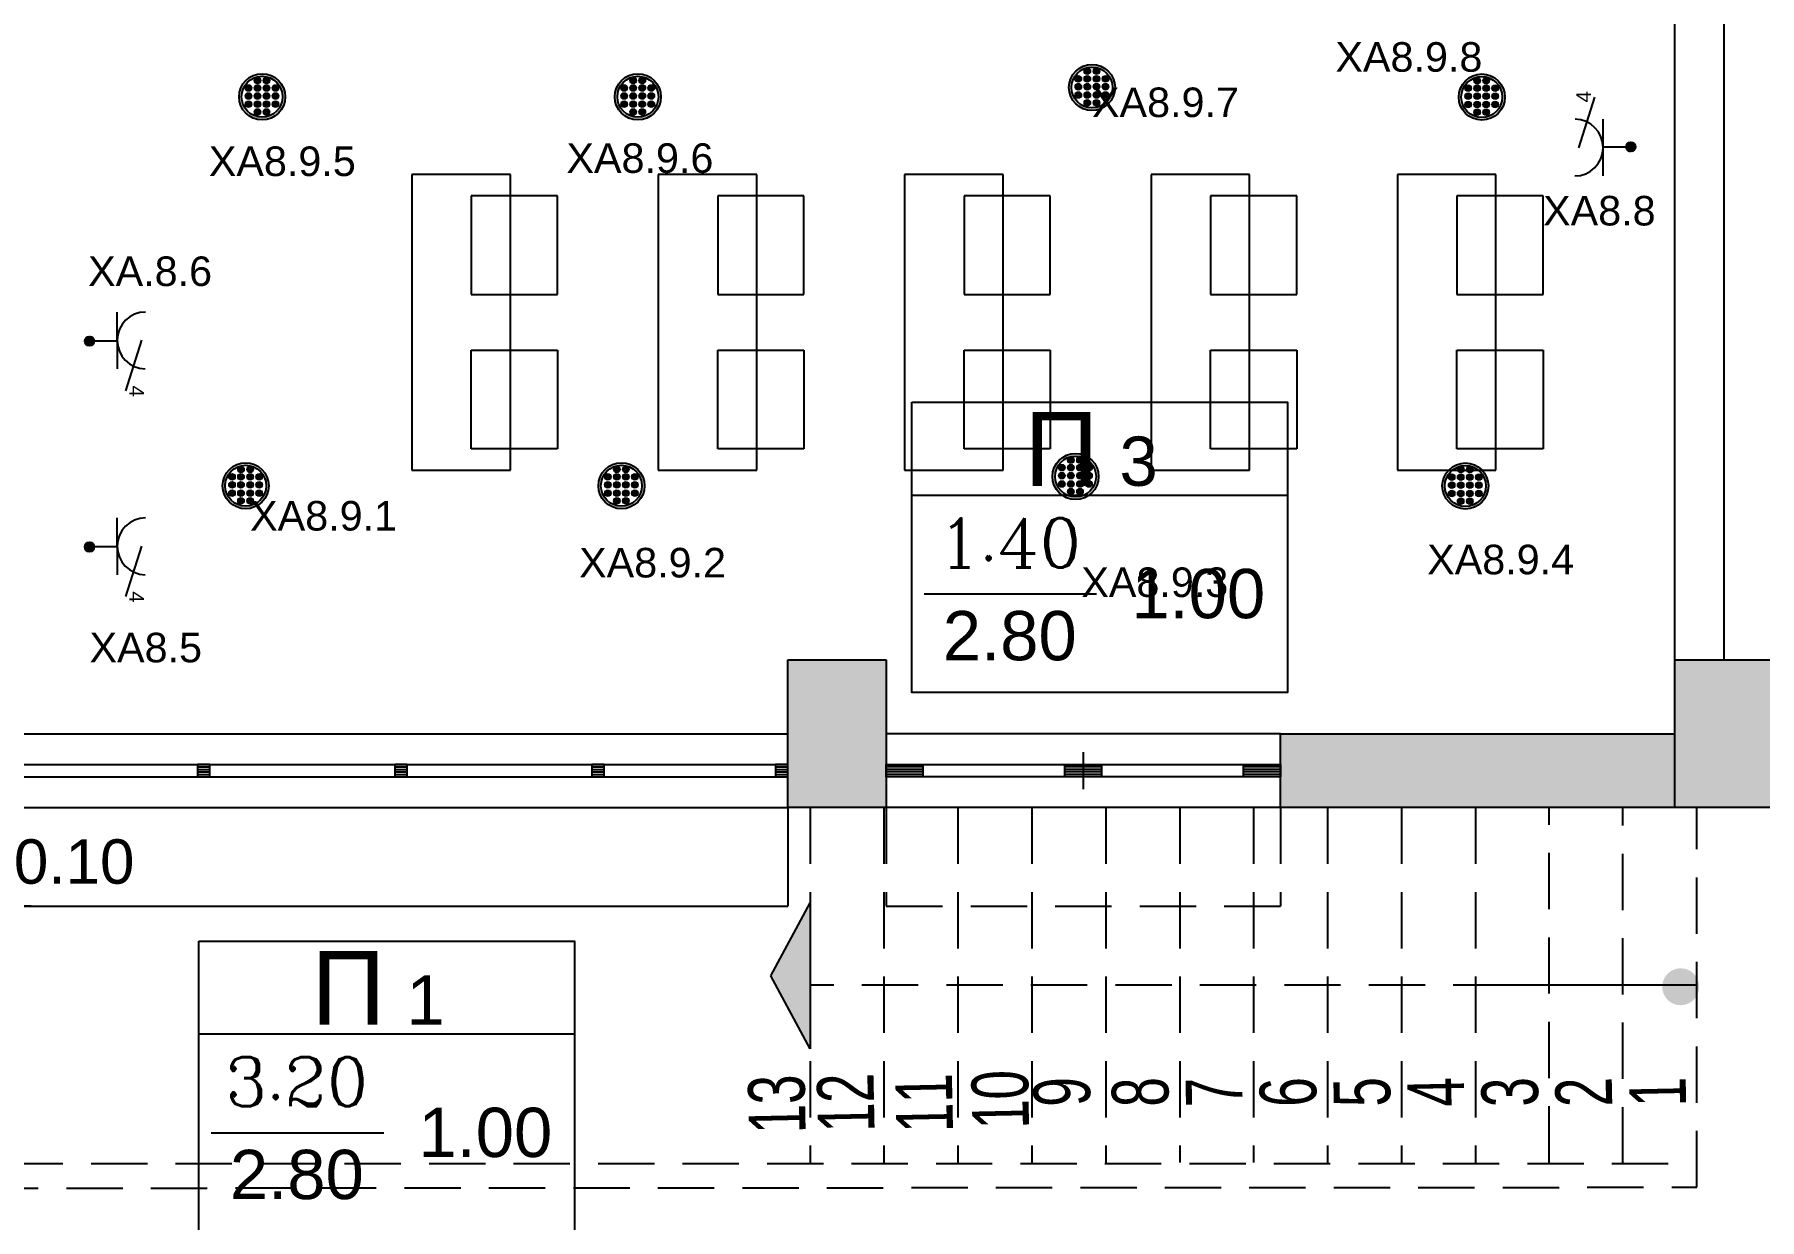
# Model space of a CAD drawing. Header units: metres. Extents: x 0 to 132, y -109 to 310.
# Drawn here: x 41.13 to 48.13, y 91.63 to 96.44 of the extents above; entities that cross this region are included whole.
import ezdxf

# ---------------------------------------------------------------- set-up
doc = ezdxf.new("R2010")
doc.units = ezdxf.units.M
doc.header["$LTSCALE"] = 0.036
doc.linetypes.add('HIDDEN', pattern=[9.525, 6.35, -3.175])
doc.layers.get('0').update_dxf_attribs({"color": 252})
doc.layers.get('Defpoints').update_dxf_attribs({"color": 252})
for name, color, linetype in [('arxitektonika', 254, 'Continuous'), ('DIMBLK', 252, 'Continuous'), ('electext', 20, 'Continuous'), ('Epipla', 252, 'Continuous'), ('HLEK-SYMBOL', 3, 'Continuous'), ('HLEK_FL001_SYMBOLS', 230, 'Continuous'), ('mihanologika text', 20, 'Continuous'), ('Parathira', 252, 'Continuous')]:
    doc.layers.add(name, color=color, linetype=linetype)
doc.styles.add('COMU-C', font='ugcompl.shx', dxfattribs={"width": 0.7})
doc.styles.add('COMU-N', font='arial.ttf')
doc.styles.get("Standard").update_dxf_attribs({"font": 'arial.ttf'})
doc.dimstyles.new('CADWDOT', dxfattribs={"dimscale": 0.1, "dimtxt": 1.8, "dimasz": 0.08, "dimexe": 2, "dimexo": 0, "dimgap": 0.09, "dimtad": 0, "dimrnd": 0.001, "dimzin": 0, "dimdsep": 46, "dimtxsty": 'Standard', "dimblk1": 'ARTDIM', "dimblk2": 'ARTDIM', "dimsah": 1, "dimcen": 0.09, "dimdle": 0.05, "dimse1": 1, "dimse2": 1, "dimadec": 0, "dimazin": 0, "dimtfac": 1, "dimtmove": 0, "dimatfit": 3, "dimldrblk": 'ARTDIM', "dimfxl": 2, "dimtvp": 0.9999, "dimtolj": 1, "dimtzin": 0, "dimarcsym": 0})

# ---------------------------------------------------------------- blocks, each defined once
blk = doc.blocks.new('A$C11F247D9')
at = {"layer": 'Parathira'}
for p, q in [((-0.15, -1.6), (-0.15, 0)), ((-0.15, 0), (-0.1, 0)), ((-0.14, 0), (-0.14, -0.15)), ((-0.13, 0), (-0.13, -0.15)), ((-0.12, 0), (-0.12, -0.15)), ((-0.11, 0), (-0.11, -0.15)), ((-0.1, 0), (-0.1, -1.6)), ((-0.1, -0.15), (-0.15, -0.15)), ((-0.1, -0.725), (-0.15, -0.725)), ((-0.14, -0.725), (-0.14, -0.875)), ((-0.13, -0.725), (-0.13, -0.875)), ((-0.12, -0.725), (-0.12, -0.875)), ((-0.11, -0.725), (-0.11, -0.875)), ((-0.05, -0.8), (-0.2, -0.8)), ((-0.1, -0.875), (-0.15, -0.875)), ((-0.1, -1.45), (-0.15, -1.45)), ((-0.14, -1.45), (-0.14, -1.6)), ((-0.13, -1.45), (-0.13, -1.6)), ((-0.12, -1.45), (-0.12, -1.6)), ((-0.11, -1.45), (-0.11, -1.6)), ((-0.1, -1.6), (-0.15, -1.6))]:
    blk.add_line(p, q, dxfattribs=at)
blk = doc.blocks.new('ARTDIM')
at = {"layer": 'DIMBLK'}
for p, q in [((0, -24.9975), (0, 24.9975)), ((-24.9975, 0), (24.9975, 0))]:
    blk.add_line(p, q, dxfattribs=at)
blk.add_circle((0, 0), 8.25, dxfattribs=at)
blk = doc.blocks.new('*D523')
at = {"layer": 'arxitektonika', "color": 0, "lineweight": -2}
blk.add_line((47.9962, 96.7664), (54.8602, 96.7664), dxfattribs=at)
at = {"layer": 'Defpoints', "color": 0, "transparency": 16777216}
for p in [(54.8682, 96.7664), (47.9882, 93.9054), (54.8682, 93.9054)]:
    blk.add_point(p, dxfattribs=at)
at = {"layer": 'arxitektonika', "color": 0, "lineweight": -2, "xscale": 0.008, "yscale": 0.008, "zscale": 0.008, "rotation": 180}
blk.add_blockref('ARTDIM', (47.9882, 96.7664), dxfattribs=at)
at = {"layer": 'arxitektonika', "color": 0, "lineweight": -2, "xscale": 0.008, "yscale": 0.008, "zscale": 0.008}
blk.add_blockref('ARTDIM', (54.8682, 96.7664), dxfattribs=at)
at = {"layer": 'arxitektonika', "color": 0, "insert": (51.4282, 96.9464), "char_height": 0.18, "attachment_point": 5}
blk.add_mtext('\\A1;{\\Fcomplex.shx;6.95}', dxfattribs=at)
blk = doc.blocks.new('*D534')
at = {"layer": 'arxitektonika', "color": 0, "lineweight": -2}
for p, q in [((40.9262, 92.9054), (41.0102, 92.9054)), ((41.0182, 92.9054), (41.5585, 92.9054))]:
    blk.add_line(p, q, dxfattribs=at)
at = {"layer": 'Defpoints', "color": 0, "transparency": 16777216}
for p in [(41.0182, 92.9054), (40.9182, 92.5554), (41.0182, 92.6054)]:
    blk.add_point(p, dxfattribs=at)
at = {"layer": 'arxitektonika', "color": 0, "lineweight": -2, "xscale": 0.008, "yscale": 0.008, "zscale": 0.008, "rotation": 180}
blk.add_blockref('ARTDIM', (40.9182, 92.9054), dxfattribs=at)
at = {"layer": 'arxitektonika', "color": 0, "lineweight": -2, "xscale": 0.008, "yscale": 0.008, "zscale": 0.008}
blk.add_blockref('ARTDIM', (41.0182, 92.9054), dxfattribs=at)
at = {"layer": 'arxitektonika', "color": 0, "insert": (41.2923, 93.0854), "char_height": 0.18, "attachment_point": 5}
blk.add_mtext('\\A1;0.10', dxfattribs=at)
blk = doc.blocks.new('*D535')
at = {"layer": 'arxitektonika', "color": 0, "lineweight": -2}
blk.add_line((40.9262, 91.2874), (47.8699, 91.2874), dxfattribs=at)
at = {"layer": 'Defpoints', "color": 0, "transparency": 16777216}
for p in [(40.9182, 91.8054), (47.8779, 91.8054), (47.8779, 91.2874)]:
    blk.add_point(p, dxfattribs=at)
at = {"layer": 'arxitektonika', "color": 0, "lineweight": -2, "xscale": 0.008, "yscale": 0.008, "zscale": 0.008, "rotation": 180}
blk.add_blockref('ARTDIM', (40.9182, 91.2874), dxfattribs=at)
at = {"layer": 'arxitektonika', "color": 0, "lineweight": -2, "xscale": 0.008, "yscale": 0.008, "zscale": 0.008}
blk.add_blockref('ARTDIM', (47.8779, 91.2874), dxfattribs=at)
at = {"layer": 'arxitektonika', "color": 0, "insert": (44.398, 91.4674), "char_height": 0.18, "attachment_point": 5}
blk.add_mtext('\\A1;{\\Fcomplex.shx;6.95}', dxfattribs=at)
blk = doc.blocks.new('A$C5883325D')
at = {"layer": 'Epipla'}
for p, q in [((1.1745, -1.3258), (0.7745, -1.3258)), ((0.7745, -1.3258), (0.7745, -2.5258)), ((1.1745, -2.5258), (1.1745, -1.3258)), ((1.9027, -1.3048), (1.9027, -2.5048)), ((2.3027, -1.3048), (1.9027, -1.3048)), ((2.3027, -2.5048), (2.3027, -1.3048)), ((2.9027, -1.3048), (2.9027, -2.5048)), ((3.3027, -1.3048), (2.9027, -1.3048)), ((3.3027, -2.5048), (3.3027, -1.3048)), ((3.9027, -1.3048), (3.9027, -2.5048)), ((4.3027, -1.3048), (3.9027, -1.3048)), ((4.3027, -2.5048), (4.3027, -1.3048)), ((4.9027, -1.3048), (4.9027, -2.5048)), ((5.3027, -1.3048), (4.9027, -1.3048)), ((5.3027, -2.5048), (5.3027, -1.3048)), ((6.3027, -1.3048), (5.9027, -1.3048)), ((5.9027, -1.3048), (5.9027, -2.5048)), ((6.3027, -2.5048), (6.3027, -1.3048)), ((2.144, -1.3918), (2.144, -1.7918)), ((2.494, -1.3918), (2.144, -1.3918)), ((2.494, -1.7918), (2.494, -1.3918)), ((3.144, -1.3918), (3.144, -1.7918)), ((3.494, -1.3918), (3.144, -1.3918)), ((3.494, -1.7918), (3.494, -1.3918)), ((4.144, -1.3918), (4.144, -1.7918)), ((4.494, -1.3918), (4.144, -1.3918)), ((4.494, -1.7918), (4.494, -1.3918)), ((5.144, -1.3918), (5.144, -1.7918)), ((5.494, -1.3918), (5.144, -1.3918)), ((5.494, -1.7918), (5.494, -1.3918)), ((6.494, -1.3918), (6.144, -1.3918)), ((6.144, -1.3918), (6.144, -1.7918)), ((6.494, -1.7918), (6.494, -1.3918)), ((0.9333, -1.6784), (0.5833, -1.6784)), ((0.5833, -1.6784), (0.5833, -2.0784)), ((0.9333, -2.0784), (0.9333, -1.6784)), ((2.144, -1.7918), (2.494, -1.7918)), ((3.144, -1.7918), (3.494, -1.7918)), ((4.144, -1.7918), (4.494, -1.7918)), ((5.144, -1.7918), (5.494, -1.7918)), ((6.144, -1.7918), (6.494, -1.7918)), ((2.144, -2.0179), (2.494, -2.0179)), ((2.144, -2.4179), (2.144, -2.0179)), ((2.494, -2.0179), (2.494, -2.4179)), ((3.144, -2.0179), (3.494, -2.0179)), ((3.144, -2.4179), (3.144, -2.0179)), ((3.494, -2.0179), (3.494, -2.4179)), ((4.144, -2.0179), (4.494, -2.0179)), ((4.144, -2.4179), (4.144, -2.0179)), ((4.494, -2.0179), (4.494, -2.4179)), ((5.144, -2.0179), (5.494, -2.0179)), ((5.144, -2.4179), (5.144, -2.0179)), ((5.494, -2.0179), (5.494, -2.4179)), ((6.144, -2.4179), (6.144, -2.0179)), ((6.144, -2.0179), (6.494, -2.0179)), ((6.494, -2.0179), (6.494, -2.4179)), ((0.5833, -2.0784), (0.9333, -2.0784)), ((2.494, -2.4179), (2.144, -2.4179)), ((3.494, -2.4179), (3.144, -2.4179)), ((4.494, -2.4179), (4.144, -2.4179)), ((5.494, -2.4179), (5.144, -2.4179)), ((6.494, -2.4179), (6.144, -2.4179)), ((1.9027, -2.5048), (2.3027, -2.5048)), ((2.9027, -2.5048), (3.3027, -2.5048)), ((3.9027, -2.5048), (4.3027, -2.5048)), ((4.9027, -2.5048), (5.3027, -2.5048)), ((5.9027, -2.5048), (6.3027, -2.5048)), ((0.7745, -2.5258), (1.1745, -2.5258)), ((2.3027, -3.2048), (1.9027, -3.2048)), ((1.9027, -3.2048), (1.9027, -4.4048)), ((2.3027, -4.4048), (2.3027, -3.2048)), ((3.3027, -3.2048), (2.9027, -3.2048)), ((2.9027, -3.2048), (2.9027, -4.4048)), ((3.3027, -4.4048), (3.3027, -3.2048)), ((4.3027, -3.2048), (3.9027, -3.2048)), ((3.9027, -3.2048), (3.9027, -4.4048)), ((4.3027, -4.4048), (4.3027, -3.2048)), ((5.3027, -3.2048), (4.9027, -3.2048)), ((4.9027, -3.2048), (4.9027, -4.4048)), ((5.3027, -4.4048), (5.3027, -3.2048)), ((5.9027, -3.2048), (5.9027, -4.4048)), ((6.3027, -3.2048), (5.9027, -3.2048)), ((6.3027, -4.4048), (6.3027, -3.2048)), ((2.494, -3.2918), (2.144, -3.2918)), ((2.144, -3.2918), (2.144, -3.6918)), ((2.494, -3.6918), (2.494, -3.2918)), ((3.494, -3.2918), (3.144, -3.2918)), ((3.144, -3.2918), (3.144, -3.6918)), ((3.494, -3.6918), (3.494, -3.2918)), ((4.494, -3.2918), (4.144, -3.2918)), ((4.144, -3.2918), (4.144, -3.6918)), ((4.494, -3.6918), (4.494, -3.2918)), ((5.494, -3.2918), (5.144, -3.2918)), ((5.144, -3.2918), (5.144, -3.6918)), ((5.494, -3.6918), (5.494, -3.2918)), ((6.144, -3.2918), (6.144, -3.6918)), ((6.494, -3.2918), (6.144, -3.2918)), ((6.494, -3.6918), (6.494, -3.2918)), ((2.144, -3.6918), (2.494, -3.6918)), ((3.144, -3.6918), (3.494, -3.6918)), ((4.144, -3.6918), (4.494, -3.6918)), ((5.144, -3.6918), (5.494, -3.6918)), ((6.144, -3.6918), (6.494, -3.6918)), ((2.144, -4.3179), (2.144, -3.9179)), ((2.144, -3.9179), (2.494, -3.9179)), ((2.494, -3.9179), (2.494, -4.3179)), ((3.144, -4.3179), (3.144, -3.9179)), ((3.144, -3.9179), (3.494, -3.9179)), ((3.494, -3.9179), (3.494, -4.3179)), ((4.144, -4.3179), (4.144, -3.9179)), ((4.144, -3.9179), (4.494, -3.9179)), ((4.494, -3.9179), (4.494, -4.3179)), ((5.144, -4.3179), (5.144, -3.9179)), ((5.144, -3.9179), (5.494, -3.9179)), ((5.494, -3.9179), (5.494, -4.3179)), ((6.144, -3.9179), (6.494, -3.9179)), ((6.144, -4.3179), (6.144, -3.9179)), ((6.494, -3.9179), (6.494, -4.3179)), ((2.494, -4.3179), (2.144, -4.3179)), ((3.494, -4.3179), (3.144, -4.3179)), ((4.494, -4.3179), (4.144, -4.3179)), ((5.494, -4.3179), (5.144, -4.3179)), ((6.494, -4.3179), (6.144, -4.3179)), ((1.9027, -4.4048), (2.3027, -4.4048)), ((2.9027, -4.4048), (3.3027, -4.4048)), ((3.9027, -4.4048), (4.3027, -4.4048)), ((4.9027, -4.4048), (5.3027, -4.4048)), ((5.9027, -4.4048), (6.3027, -4.4048)), ((2.3027, -5.1048), (1.9027, -5.1048)), ((1.9027, -5.1048), (1.9027, -6.3048)), ((2.3027, -6.3048), (2.3027, -5.1048)), ((3.3027, -5.1048), (2.9027, -5.1048)), ((2.9027, -5.1048), (2.9027, -6.3048)), ((3.3027, -6.3048), (3.3027, -5.1048)), ((4.3027, -5.1048), (3.9027, -5.1048)), ((3.9027, -5.1048), (3.9027, -6.3048)), ((4.3027, -6.3048), (4.3027, -5.1048)), ((5.3027, -5.1048), (4.9027, -5.1048)), ((4.9027, -5.1048), (4.9027, -6.3048)), ((5.3027, -6.3048), (5.3027, -5.1048)), ((5.9027, -5.1048), (5.9027, -6.3048)), ((6.3027, -5.1048), (5.9027, -5.1048)), ((6.3027, -6.3048), (6.3027, -5.1048)), ((2.494, -5.1918), (2.144, -5.1918)), ((2.144, -5.1918), (2.144, -5.5918)), ((2.494, -5.5918), (2.494, -5.1918)), ((3.494, -5.1918), (3.144, -5.1918)), ((3.144, -5.1918), (3.144, -5.5918)), ((3.494, -5.5918), (3.494, -5.1918)), ((4.494, -5.1918), (4.144, -5.1918)), ((4.144, -5.1918), (4.144, -5.5918)), ((4.494, -5.5918), (4.494, -5.1918)), ((5.494, -5.1918), (5.144, -5.1918)), ((5.144, -5.1918), (5.144, -5.5918)), ((5.494, -5.5918), (5.494, -5.1918)), ((6.144, -5.1918), (6.144, -5.5918)), ((6.494, -5.1918), (6.144, -5.1918)), ((6.494, -5.5918), (6.494, -5.1918)), ((2.144, -5.5918), (2.494, -5.5918)), ((3.144, -5.5918), (3.494, -5.5918)), ((4.144, -5.5918), (4.494, -5.5918)), ((5.144, -5.5918), (5.494, -5.5918)), ((6.144, -5.5918), (6.494, -5.5918)), ((2.144, -6.2179), (2.144, -5.8179)), ((2.144, -5.8179), (2.494, -5.8179)), ((2.494, -5.8179), (2.494, -6.2179)), ((3.144, -6.2179), (3.144, -5.8179)), ((3.144, -5.8179), (3.494, -5.8179)), ((3.494, -5.8179), (3.494, -6.2179)), ((4.144, -6.2179), (4.144, -5.8179)), ((4.144, -5.8179), (4.494, -5.8179)), ((4.494, -5.8179), (4.494, -6.2179)), ((5.144, -6.2179), (5.144, -5.8179)), ((5.144, -5.8179), (5.494, -5.8179)), ((5.494, -5.8179), (5.494, -6.2179)), ((6.144, -5.8179), (6.494, -5.8179)), ((6.144, -6.2179), (6.144, -5.8179)), ((6.494, -5.8179), (6.494, -6.2179)), ((2.494, -6.2179), (2.144, -6.2179)), ((3.494, -6.2179), (3.144, -6.2179)), ((4.494, -6.2179), (4.144, -6.2179)), ((5.494, -6.2179), (5.144, -6.2179)), ((6.494, -6.2179), (6.144, -6.2179)), ((1.9027, -6.3048), (2.3027, -6.3048)), ((2.9027, -6.3048), (3.3027, -6.3048)), ((3.9027, -6.3048), (4.3027, -6.3048)), ((4.9027, -6.3048), (5.3027, -6.3048)), ((5.9027, -6.3048), (6.3027, -6.3048))]:
    blk.add_line(p, q, dxfattribs=at)
blk = doc.blocks.new('gJ6_a14')
at = {"linetype": 'Continuous'}
for p, q in [((-0.1176, 0.1119), (0.113, 0.1119)), ((0, 0.1119), (0, 0))]:
    blk.add_line(p, q, dxfattribs=at)
blk.add_arc((-0.0023, 0.2279), 0.1153, 180, 358.95657, dxfattribs=at)
blk = doc.blocks.new('*X789')
at = {"color": 0}
for p, q in [((15.598, 2.587), (15.737, 2.727)), ((15.598, 2.622), (15.702, 2.727)), ((15.605, 2.559), (15.765, 2.719)), ((15.617, 2.536), (15.789, 2.707)), ((15.633, 2.516), (15.808, 2.691)), ((15.649, 2.691), (15.658, 2.7)), ((15.662, 2.705), (15.671, 2.714)), ((15.676, 2.718), (15.678, 2.721)), ((15.68, 2.687), (15.689, 2.696)), ((15.693, 2.7), (15.702, 2.709)), ((15.707, 2.714), (15.715, 2.722)), ((15.711, 2.683), (15.72, 2.691)), ((15.72, 2.727), (15.721, 2.728)), ((15.724, 2.696), (15.733, 2.705)), ((15.738, 2.709), (15.746, 2.718)), ((15.751, 2.722), (15.752, 2.724)), ((15.755, 2.691), (15.764, 2.7)), ((15.768, 2.705), (15.777, 2.714)), ((15.786, 2.687), (15.795, 2.696)), ((15.601, 2.607), (15.609, 2.616)), ((15.604, 2.646), (15.605, 2.647)), ((15.605, 2.577), (15.614, 2.585)), ((15.609, 2.652), (15.618, 2.66)), ((15.611, 2.547), (15.618, 2.554)), ((15.614, 2.621), (15.623, 2.63)), ((15.618, 2.59), (15.627, 2.599)), ((15.623, 2.665), (15.631, 2.674)), ((15.623, 2.559), (15.631, 2.568)), ((15.627, 2.634), (15.636, 2.643)), ((15.627, 2.528), (15.636, 2.537)), ((15.631, 2.603), (15.64, 2.612)), ((15.636, 2.678), (15.645, 2.687)), ((15.636, 2.572), (15.645, 2.581)), ((15.64, 2.647), (15.649, 2.656)), ((15.64, 2.541), (15.649, 2.55)), ((15.645, 2.616), (15.654, 2.625)), ((15.645, 2.51), (15.654, 2.519)), ((15.649, 2.585), (15.658, 2.594)), ((15.653, 2.501), (15.824, 2.672)), ((15.654, 2.66), (15.662, 2.669)), ((15.654, 2.554), (15.662, 2.563)), ((15.658, 2.63), (15.667, 2.638)), ((15.658, 2.523), (15.667, 2.532)), ((15.662, 2.599), (15.671, 2.607)), ((15.664, 2.494), (15.671, 2.501)), ((15.667, 2.674), (15.676, 2.683)), ((15.667, 2.568), (15.676, 2.577)), ((15.671, 2.643), (15.68, 2.652)), ((15.671, 2.537), (15.68, 2.546)), ((15.676, 2.489), (15.836, 2.648)), ((15.676, 2.612), (15.685, 2.621)), ((15.676, 2.506), (15.685, 2.515)), ((15.68, 2.581), (15.689, 2.59)), ((15.685, 2.656), (15.693, 2.665)), ((15.685, 2.55), (15.693, 2.559)), ((15.689, 2.625), (15.698, 2.634)), ((15.689, 2.519), (15.698, 2.528)), ((15.693, 2.594), (15.702, 2.603)), ((15.693, 2.488), (15.702, 2.497)), ((15.698, 2.669), (15.707, 2.678)), ((15.698, 2.563), (15.707, 2.572)), ((15.702, 2.638), (15.711, 2.647)), ((15.702, 2.532), (15.711, 2.541)), ((15.705, 2.482), (15.843, 2.62)), ((15.707, 2.607), (15.715, 2.616)), ((15.707, 2.501), (15.715, 2.51)), ((15.711, 2.577), (15.72, 2.585)), ((15.715, 2.652), (15.724, 2.66)), ((15.715, 2.546), (15.724, 2.554)), ((15.72, 2.621), (15.729, 2.63)), ((15.72, 2.515), (15.729, 2.523)), ((15.724, 2.59), (15.733, 2.599)), ((15.724, 2.484), (15.733, 2.493)), ((15.729, 2.665), (15.738, 2.674)), ((15.729, 2.559), (15.738, 2.568)), ((15.733, 2.634), (15.742, 2.643)), ((15.733, 2.528), (15.742, 2.537)), ((15.738, 2.603), (15.746, 2.612)), ((15.738, 2.497), (15.746, 2.506)), ((15.741, 2.482), (15.842, 2.584)), ((15.742, 2.678), (15.751, 2.687)), ((15.742, 2.572), (15.751, 2.581)), ((15.746, 2.647), (15.755, 2.656)), ((15.746, 2.541), (15.755, 2.55)), ((15.751, 2.616), (15.76, 2.625)), ((15.751, 2.51), (15.76, 2.519)), ((15.755, 2.585), (15.764, 2.594)), ((15.76, 2.66), (15.768, 2.669)), ((15.76, 2.554), (15.768, 2.563)), ((15.764, 2.63), (15.773, 2.638)), ((15.764, 2.523), (15.773, 2.532)), ((15.768, 2.599), (15.777, 2.607)), ((15.768, 2.493), (15.777, 2.501)), ((15.773, 2.674), (15.782, 2.683)), ((15.773, 2.568), (15.782, 2.577)), ((15.777, 2.643), (15.786, 2.652)), ((15.777, 2.537), (15.786, 2.546)), ((15.782, 2.612), (15.791, 2.621)), ((15.782, 2.506), (15.791, 2.515)), ((15.786, 2.581), (15.795, 2.59)), ((15.791, 2.656), (15.799, 2.665)), ((15.791, 2.55), (15.799, 2.559)), ((15.795, 2.625), (15.804, 2.634)), ((15.795, 2.519), (15.804, 2.528)), ((15.799, 2.594), (15.808, 2.603)), ((15.804, 2.669), (15.813, 2.678)), ((15.804, 2.563), (15.813, 2.572)), ((15.808, 2.638), (15.817, 2.647)), ((15.808, 2.532), (15.817, 2.541)), ((15.813, 2.607), (15.822, 2.616)), ((15.817, 2.577), (15.826, 2.585)), ((15.822, 2.652), (15.83, 2.66)), ((15.822, 2.546), (15.83, 2.554)), ((15.826, 2.621), (15.835, 2.63)), ((15.83, 2.59), (15.839, 2.599)), ((15.835, 2.559), (15.835, 2.56)), ((15.839, 2.634), (15.84, 2.635)), ((15.844, 2.603), (15.844, 2.603))]:
    blk.add_line(p, q, dxfattribs=at)
blk = doc.blocks.new('GJ6_A78')
at = {"layer": 'HLEK-SYMBOL', "color": 0, "linetype": 'Continuous'}
blk.add_circle((0, 0), 0.0989, dxfattribs=at)
at = {"layer": 'HLEK-SYMBOL', "color": 0, "xscale": 0.8, "yscale": 0.8, "zscale": 0.8}
blk.add_blockref('*X789', (-12.576, -2.084), dxfattribs=at)
blk = doc.blocks.new('priza')
at = {"layer": 'HLEK_FL001_SYMBOLS', "rotation": 180}
blk.add_blockref('gJ6_a14', (87.4, -100.4952), dxfattribs=at)
at = {"layer": 'HLEK_FL001_SYMBOLS', "xscale": 0.1951472641207488, "yscale": 0.1951472641207488, "zscale": 0.1951472641207488}
blk.add_blockref('GJ6_A78', (87.4, -100.4953), dxfattribs=at)
blk = doc.blocks.new('priza tetrapli')
at = {"layer": 'HLEK_FL001_SYMBOLS', "ltscale": 5}
blk.add_line((444.1264, -18.901), (444.3314, -18.9664), dxfattribs=at)
at = {"layer": 'HLEK_FL001_SYMBOLS', "rotation": 180}
blk.add_blockref('priza', (531.5297, -119.6074), dxfattribs=at)
at = {"layer": 'HLEK_FL001_SYMBOLS', "ltscale": 5}
blk.add_text('4', height=0.06, dxfattribs=at).set_placement((444.3099, -18.9515))
blk = doc.blocks.new('led downlight 26W xoneyto 18cm')
at = {"layer": 'HLEK_FL001_SYMBOLS'}
h = blk.add_hatch(color=256, dxfattribs=at)
h.paths.add_polyline_path([(45.0105, 62.6523, 1), (45.1976, 62.6523, 1)])
h.paths.add_polyline_path([(45.1872, 62.6523, 1), (45.0209, 62.6523, 1)], flags=16)
at = {"layer": 'HLEK_FL001_SYMBOLS', "linetype": 'Continuous', "lineweight": 0}
h = blk.add_hatch(color=11, dxfattribs=at)
h.dxf.hatch_style = 1
h.paths.add_polyline_path([(45.0985, 62.7188, 1), (45.0716, 62.7188, 1)])
h = blk.add_hatch(color=11, dxfattribs=at)
h.dxf.hatch_style = 1
h.paths.add_polyline_path([(45.1355, 62.7188, 1), (45.1087, 62.7188, 1)])
h = blk.add_hatch(color=11, dxfattribs=at)
h.dxf.hatch_style = 1
h.paths.add_polyline_path([(45.062, 62.688, 1), (45.0351, 62.688, 1)])
h = blk.add_hatch(color=11, dxfattribs=at)
h.dxf.hatch_style = 1
h.paths.add_polyline_path([(45.062, 62.6556, 1), (45.0351, 62.6556, 1)])
h = blk.add_hatch(color=11, dxfattribs=at)
h.dxf.hatch_style = 1
h.paths.add_polyline_path([(45.0985, 62.688, 1), (45.0716, 62.688, 1)])
h = blk.add_hatch(color=11, dxfattribs=at)
h.dxf.hatch_style = 1
h.paths.add_polyline_path([(45.0985, 62.6556, 1), (45.0716, 62.6556, 1)])
h = blk.add_hatch(color=11, dxfattribs=at)
h.dxf.hatch_style = 1
h.paths.add_polyline_path([(45.1355, 62.688, 1), (45.1087, 62.688, 1)])
h = blk.add_hatch(color=11, dxfattribs=at)
h.dxf.hatch_style = 1
h.paths.add_polyline_path([(45.1355, 62.6556, 1), (45.1087, 62.6556, 1)])
h = blk.add_hatch(color=11, dxfattribs=at)
h.dxf.hatch_style = 1
h.paths.add_polyline_path([(45.172, 62.688, 1), (45.1452, 62.688, 1)])
h = blk.add_hatch(color=11, dxfattribs=at)
h.dxf.hatch_style = 1
h.paths.add_polyline_path([(45.172, 62.6556, 1), (45.1452, 62.6556, 1)])
h = blk.add_hatch(color=11, dxfattribs=at)
h.dxf.hatch_style = 1
h.paths.add_polyline_path([(45.062, 62.6219, 1), (45.0351, 62.6219, 1)])
h = blk.add_hatch(color=11, dxfattribs=at)
h.dxf.hatch_style = 1
h.paths.add_polyline_path([(45.0985, 62.6219, 1), (45.0716, 62.6219, 1)])
h = blk.add_hatch(color=11, dxfattribs=at)
h.dxf.hatch_style = 1
h.paths.add_polyline_path([(45.0985, 62.5906, 1), (45.0716, 62.5906, 1)])
h = blk.add_hatch(color=11, dxfattribs=at)
h.dxf.hatch_style = 1
h.paths.add_polyline_path([(45.1355, 62.6219, 1), (45.1087, 62.6219, 1)])
h = blk.add_hatch(color=11, dxfattribs=at)
h.dxf.hatch_style = 1
h.paths.add_polyline_path([(45.1355, 62.5906, 1), (45.1087, 62.5906, 1)])
h = blk.add_hatch(color=11, dxfattribs=at)
h.dxf.hatch_style = 1
h.paths.add_polyline_path([(45.172, 62.6219, 1), (45.1452, 62.6219, 1)])
at = {"layer": 'HLEK_FL001_SYMBOLS'}
for radius in [0.0936, 0.0831]:
    blk.add_circle((45.1041, 62.6523), radius, dxfattribs=at)
at = {"layer": 'HLEK_FL001_SYMBOLS', "linetype": 'Continuous', "lineweight": 0}
for centre in [(45.0851, 62.7188), (45.1221, 62.7188), (45.0486, 62.688), (45.0486, 62.6556), (45.0851, 62.688), (45.0851, 62.6556), (45.1221, 62.688), (45.1221, 62.6556), (45.1586, 62.688), (45.1586, 62.6556), (45.0486, 62.6219), (45.0851, 62.6219), (45.0851, 62.5906), (45.1221, 62.6219), (45.1221, 62.5906), (45.1586, 62.6219)]:
    blk.add_circle(centre, 0.0134, dxfattribs=at)

msp = doc.modelspace()

# ---------------------------------------------------------------- hatches: boundary and pattern name
at = {"layer": 'arxitektonika'}
for points in [[(44.1882, 93.3054), (44.5882, 93.3054), (44.5882, 93.9054), (44.1882, 93.9054)], [(44.279, 92.9187), (44.1203, 92.6227), (44.279, 92.3276)]]:
    msp.add_hatch(color=256, dxfattribs=at).paths.add_polyline_path(points)
h = msp.add_hatch(color=256, dxfattribs=at)
h.paths.add_polyline_path([(47.7882, 93.3054), (47.7882, 93.6054), (46.1882, 93.6054), (46.1882, 93.3054)])
h.paths.add_polyline_path([(48.1882, 93.9054), (47.7882, 93.9054), (47.7882, 93.3054), (48.1882, 93.3054)])
h = msp.add_hatch(color=256, dxfattribs=at)
edge = h.paths.add_edge_path()
edge.add_line((47.8124, 92.5784), (47.7374, 92.5784))
edge.add_ellipse((47.8124, 92.5784), major_axis=(-0.0519, -0.0541), ratio=1, start_angle=313.80602, end_angle=403.80602)
edge.add_line((47.8124, 92.5034), (47.8124, 92.5784))
edge = h.paths.add_edge_path()
edge.add_line((47.8874, 92.5784), (47.8124, 92.5784))
edge.add_line((47.8124, 92.5784), (47.8124, 92.5034))
edge.add_ellipse((47.8124, 92.5784), major_axis=(0.0541, -0.0519), ratio=1, start_angle=-46.19398, end_angle=43.80602)
edge = h.paths.add_edge_path()
edge.add_line((47.8124, 92.6534), (47.8124, 92.5784))
edge.add_line((47.8124, 92.5784), (47.8874, 92.5784))
edge.add_ellipse((47.8124, 92.5784), major_axis=(-0.0519, -0.0541), ratio=1, start_angle=133.80602, end_angle=223.80602)
edge = h.paths.add_edge_path()
edge.add_ellipse((47.8124, 92.5784), major_axis=(0.0541, -0.0519), ratio=1, start_angle=133.80602, end_angle=223.80602)
edge.add_line((47.7374, 92.5784), (47.8124, 92.5784))
edge.add_line((47.8124, 92.5784), (47.8124, 92.6534))

# ---------------------------------------------------------------- linework, layer by layer
for p, q in [((47.7882, 93.9054), (47.7882, 100.7054)), ((47.9882, 93.9054), (47.9882, 100.7054)), ((46.2169, 94.5728), (44.6919, 94.5728)), ((44.7419, 94.1728), (45.4419, 94.1728)), ((44.1882, 93.3054), (44.1882, 93.9054)), ((44.1882, 93.9054), (44.5882, 93.9054)), ((44.5882, 93.9054), (44.5882, 93.3054)), ((47.7882, 93.3054), (47.7882, 93.9054)), ((47.7882, 93.9054), (48.1882, 93.9054)), ((41.0182, 93.6054), (44.1882, 93.6054)), ((46.1882, 93.6054), (44.5882, 93.6054)), ((46.1882, 93.6054), (47.7882, 93.6054)), ((46.1882, 93.3054), (46.1882, 93.6054)), ((41.0182, 93.4804), (44.1882, 93.4804)), ((41.8432, 93.4804), (41.7932, 93.4804)), ((41.7932, 93.4804), (41.7932, 93.4304)), ((41.7932, 93.4704), (41.8432, 93.4704)), ((41.8432, 93.4304), (41.8432, 93.4804)), ((42.6432, 93.4804), (42.5932, 93.4804)), ((42.5932, 93.4804), (42.5932, 93.4304)), ((42.5932, 93.4704), (42.6432, 93.4704)), ((42.6432, 93.4304), (42.6432, 93.4804)), ((43.4432, 93.4804), (43.3932, 93.4804)), ((43.3932, 93.4804), (43.3932, 93.4304)), ((43.3932, 93.4704), (43.4432, 93.4704)), ((43.4432, 93.4304), (43.4432, 93.4804)), ((44.1882, 93.4804), (44.1382, 93.4804)), ((44.1382, 93.4804), (44.1382, 93.4304)), ((44.1382, 93.4704), (44.1882, 93.4704)), ((44.1882, 93.4304), (44.1882, 93.4804)), ((41.0182, 93.4304), (44.1882, 93.4304)), ((41.7932, 93.4604), (41.8432, 93.4604)), ((41.7932, 93.4504), (41.8432, 93.4504)), ((41.7932, 93.4404), (41.8432, 93.4404)), ((41.7932, 93.4304), (41.8432, 93.4304)), ((42.5932, 93.4604), (42.6432, 93.4604)), ((42.5932, 93.4504), (42.6432, 93.4504)), ((42.5932, 93.4404), (42.6432, 93.4404)), ((42.5932, 93.4304), (42.6432, 93.4304)), ((43.3932, 93.4604), (43.4432, 93.4604)), ((43.3932, 93.4504), (43.4432, 93.4504)), ((43.3932, 93.4404), (43.4432, 93.4404)), ((43.3932, 93.4304), (43.4432, 93.4304)), ((44.1382, 93.4604), (44.1882, 93.4604)), ((44.1382, 93.4504), (44.1882, 93.4504)), ((44.1382, 93.4404), (44.1882, 93.4404)), ((44.1382, 93.4304), (44.1882, 93.4304)), ((41.0182, 93.3054), (44.1882, 93.3054)), ((44.5882, 93.3054), (44.1882, 93.3054)), ((44.1882, 93.3054), (44.1882, 92.9054)), ((46.1882, 93.3054), (44.5882, 93.3054)), ((47.7882, 93.3054), (46.1882, 93.3054)), ((48.1882, 93.3054), (47.7882, 93.3054)), ((41.0182, 92.9054), (44.1882, 92.9054)), ((44.1203, 92.6227), (44.2793, 92.9193)), ((44.2793, 92.9193), (44.2797, 92.3263)), ((44.2797, 92.3263), (44.1203, 92.6227)), ((47.8779, 92.585), (47.1182, 92.585)), ((43.3235, 92.386), (41.7985, 92.386)), ((41.8485, 91.986), (42.5485, 91.986))]:
    msp.add_line(p, q, dxfattribs=at)
at = {"layer": 'arxitektonika', "linetype": 'HIDDEN'}
for p, q in [((44.279, 93.3054), (44.279, 91.8646)), ((44.579, 93.3054), (44.579, 91.8646)), ((44.5882, 93.3054), (44.5882, 92.9054)), ((44.879, 93.3054), (44.879, 91.8646)), ((45.179, 93.3054), (45.179, 91.8646)), ((45.479, 93.3054), (45.479, 91.8646)), ((45.779, 93.3054), (45.779, 91.8646)), ((46.079, 93.3054), (46.079, 91.8646)), ((46.1882, 93.3054), (46.1882, 92.9054)), ((46.379, 93.3054), (46.379, 91.8646)), ((46.679, 93.3054), (46.679, 91.8646)), ((46.979, 93.3054), (46.979, 91.8646)), ((47.279, 91.8646), (47.279, 93.3054)), ((47.5779, 91.8612), (47.5779, 93.3054)), ((47.8779, 91.7646), (47.8779, 93.3054)), ((44.5882, 92.9054), (46.1882, 92.9054)), ((47.1182, 92.585), (44.279, 92.585)), ((41.0182, 91.8612), (47.8779, 91.8612)), ((40.9182, 91.7612), (47.8779, 91.7646))]:
    msp.add_line(p, q, dxfattribs=at)
at = {"layer": 'arxitektonika'}
for points in [[(44.6919, 94.9506), (46.2169, 94.9506), (46.2169, 93.7728), (44.6919, 93.7728), (44.6919, 94.9506)], [(41.7985, 92.7637), (43.3235, 92.7637), (43.3235, 91.586), (41.7985, 91.586), (41.7985, 92.7637)]]:
    msp.add_lwpolyline(points, dxfattribs=at)

# ---------------------------------------------------------------- block references
msp.add_blockref('A$C5883325D', (40.76, 100.9799), dxfattribs=at)
at = {"layer": 'arxitektonika', "rotation": 270}
msp.add_blockref('A$C11F247D9', (46.1882, 93.3304), dxfattribs=at)
at = {"layer": 'HLEK_FL001_SYMBOLS', "linetype": 'Continuous', "lineweight": 0}
for p in [(-3.049, 33.5381), (-1.524, 33.5381), (0.3191, 33.5757), (1.9011, 33.5371), (0.2524, 31.9971), (-3.1157, 31.9595), (-1.5907, 31.9595), (1.8344, 31.9585)]:
    msp.add_blockref('led downlight 26W xoneyto 18cm', p, dxfattribs=at)
at = {"layer": 'HLEK_FL001_SYMBOLS'}
for p, rotation in [((29.3972, -348.1804), 90.11604407424981), ((59.5671, 539.3663), 270.1160440742498), ((59.5671, 538.5308), 270.1160440742498)]:
    msp.add_blockref('priza tetrapli', p, dxfattribs=dict(at, rotation=rotation))

# ---------------------------------------------------------------- texts
at = {"layer": 'arxitektonika', "style": 'COMU-N'}
for s, height, p in [('Π', 0.3, (45.1474, 94.611)), ('3', 0.2, (45.5347, 94.6115)), ('Π', 0.3, (42.2539, 92.4241)), ('1', 0.2, (42.6412, 92.4246))]:
    msp.add_text(s, height=height, dxfattribs=at).set_placement(p)
at = {"layer": 'arxitektonika', "style": 'COMU-C', "width": 0.7}
for s, p in [('13', (44.2613, 91.9843)), ('12', (44.5411, 91.9902)), ('11', (44.8594, 91.9889)), ('10', (45.1681, 92.0032)), ('9', (45.4166, 92.0946)), ('8', (45.7349, 92.0934)), ('6', (46.3349, 92.0934)), ('5', (46.6349, 92.0934)), ('4', (46.9349, 92.0934)), ('3', (47.2349, 92.0934)), ('2', (47.5349, 92.0934)), ('1', (47.8349, 92.0934)), ('7', (46.0349, 92.0934))]:
    msp.add_text(s, height=0.23, rotation=91.19398, dxfattribs=at).set_placement(p)
at = {"layer": 'arxitektonika', "linetype": 'ByBlock', "char_height": 0.2, "attachment_point": 5, "style": 'COMU-N'}
for s, insert in [('{\\Fcomplex.shx;1.40}', (45.0894, 94.3802)), ('1.00', (45.8544, 94.1728)), ('2.80', (45.0894, 94.002)), ('{\\Fcomplex.shx;3.20}', (42.196, 92.1933)), ('1.00', (42.9609, 91.986)), ('2.80', (42.196, 91.8152))]:
    msp.add_mtext(s, dxfattribs=dict(at, insert=insert))
at = {"layer": 'electext', "char_height": 0.12, "attachment_point": 1}
for s, width, insert in [('XA8.9.8', 0.323377, (46.4111, 96.4121)), ('XA8.9.7', 0.239566, (45.4232, 96.228)), ('XA8.9.5', 0.385292, (41.8389, 95.9888)), ('XA8.9.6', 0.37258, (43.2902, 96.0016)), ('XA8.9.1', 0.359079, (42.0064, 94.55)), ('XA8.9.4', 0.46235, (46.7835, 94.3724)), ('XA8.9.2', 0.436665, (43.3416, 94.3596)), ('XA8.9.3', 0.22447, (45.3799, 94.2802))]:
    msp.add_mtext_dynamic_manual_height_columns(s, width=width, gutter_width=0.6, heights=[0], dxfattribs=dict(at, insert=insert))
at = {"layer": 'mihanologika text', "char_height": 0.12, "attachment_point": 1}
for s, width, insert in [('XA8.8', 0.379576, (47.254, 95.7881)), ('XA.8.6', 0.719445, (41.3488, 95.5424)), ('XA8.5', 0.697376, (41.3546, 94.0151))]:
    msp.add_mtext_dynamic_manual_height_columns(s, width=width, gutter_width=0.6, heights=[0], dxfattribs=dict(at, insert=insert))

# ---------------------------------------------------------------- dimensions: what is measured, and where the dimension line sits
at = {"layer": 'arxitektonika'}
for base, p1, p2, picture, middle in [((54.8682, 96.7664), (47.9882, 93.9054), (54.8682, 93.9054), '*D523', (51.4282, 96.9464)), ((47.8779, 91.2874), (40.9182, 91.8054), (47.8779, 91.8054), '*D535', (44.398, 91.4674))]:
    dim = msp.add_linear_dim(base=base, p1=p1, p2=p2, text='{\\Fcomplex.shx;6.95}', dimstyle='CADWDOT', dxfattribs=at)
    dim.commit()
    dim.dimension.update_dxf_attribs({"geometry": picture, "text_midpoint": middle})
dim = msp.add_linear_dim(base=(41.0182, 92.9054), p1=(40.9182, 92.5554), p2=(41.0182, 92.6054), dimstyle='CADWDOT', dxfattribs=at)
dim.commit()
dim.dimension.update_dxf_attribs({"geometry": '*D534', "text_midpoint": (41.2923, 93.0854)})

doc.saveas('drawing.dxf')
